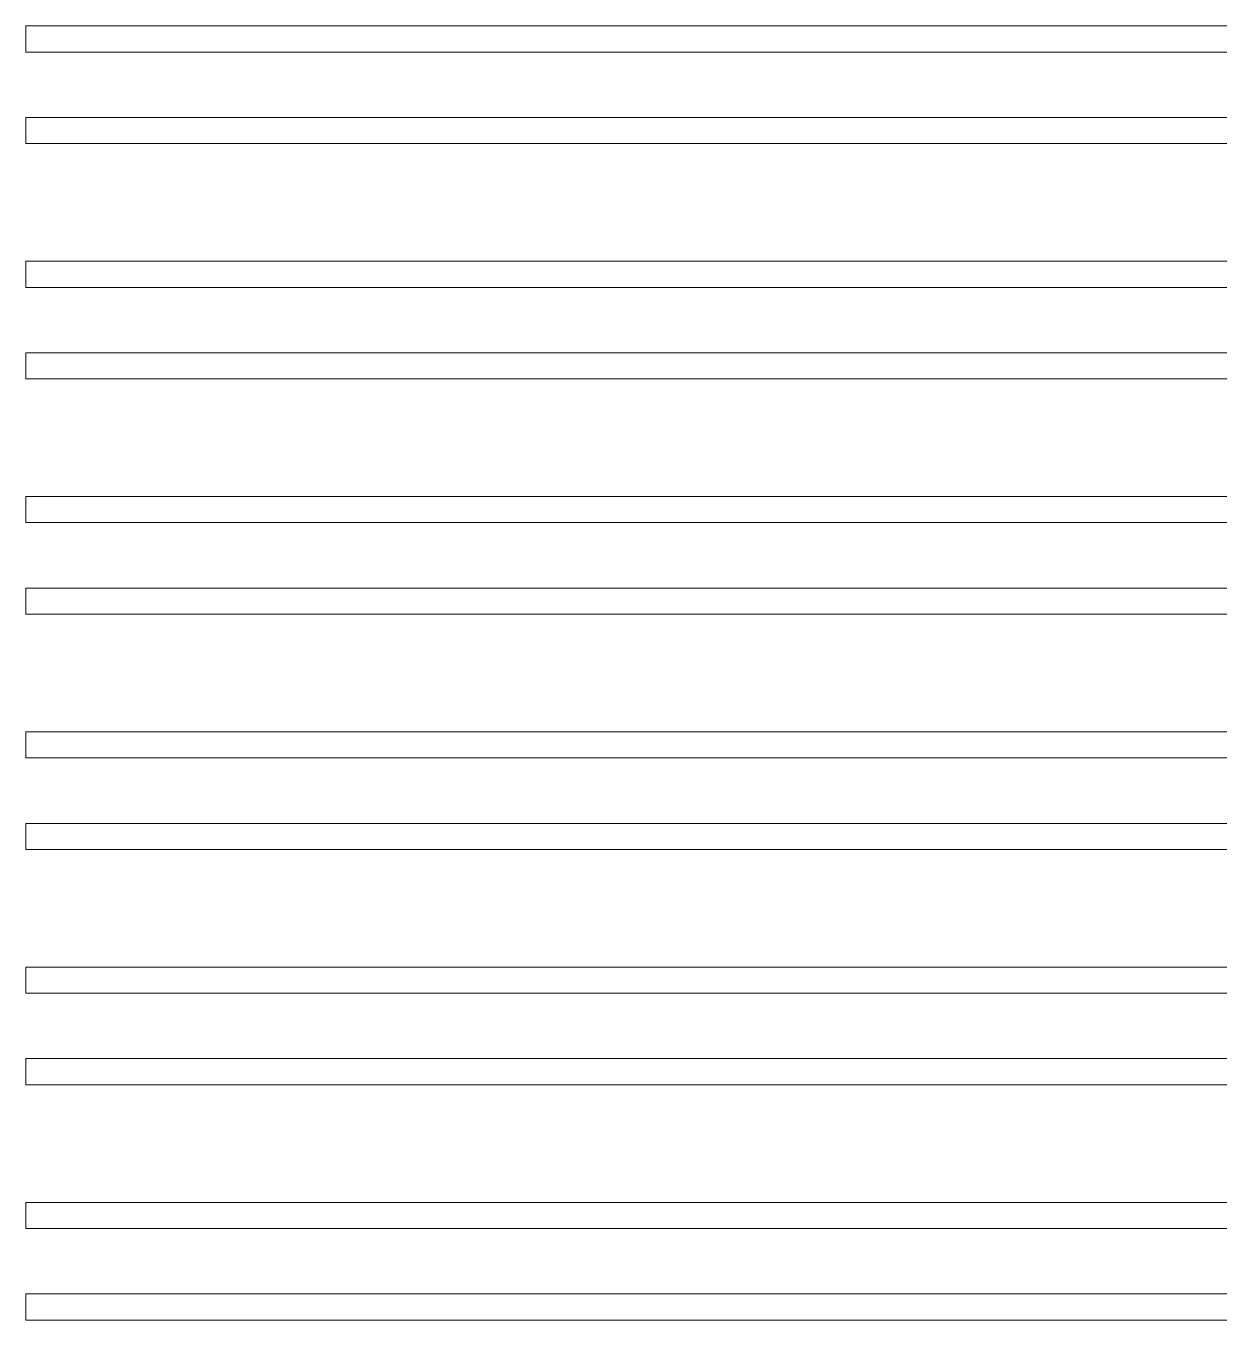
# Model space of a CAD drawing. Extents: x 1000 to 49000, y 2919 to 77300.
# Drawn here: x 31910 to 32823, y 69915 to 70905 of the extents above; entities that cross this region are included whole.
import ezdxf

# ---------------------------------------------------------------- set-up
doc = ezdxf.new("R2010")
doc.units = 13
doc.layers.add('Inner', color=4, linetype='Continuous', lineweight=0, true_color=0x00ffff)

msp = doc.modelspace()

# ---------------------------------------------------------------- linework, layer by layer
at = {"layer": 'Inner'}
for points in [[(33420, 70885), (33420, 70905), (31910, 70905), (31910, 70885), (33420, 70885)], [(33420, 70835), (33420, 70815), (31910, 70815), (31910, 70835), (33420, 70835)], [(33420, 70705), (33420, 70725), (31910, 70725), (31910, 70705), (33420, 70705)], [(33420, 70655), (33420, 70635), (31910, 70635), (31910, 70655), (33420, 70655)], [(33420, 70525), (33420, 70545), (31910, 70545), (31910, 70525), (33420, 70525)], [(33420, 70475), (33420, 70455), (31910, 70455), (31910, 70475), (33420, 70475)], [(33420, 70345), (33420, 70365), (31910, 70365), (31910, 70345), (33420, 70345)], [(33420, 70295), (33420, 70275), (31910, 70275), (31910, 70295), (33420, 70295)], [(33420, 70165), (33420, 70185), (31910, 70185), (31910, 70165), (33420, 70165)], [(33420, 70115), (33420, 70095), (31910, 70095), (31910, 70115), (33420, 70115)], [(33420, 69985), (33420, 70005), (31910, 70005), (31910, 69985), (33420, 69985)], [(33420, 69935), (33420, 69915), (31910, 69915), (31910, 69935), (33420, 69935)]]:
    msp.add_lwpolyline(points, dxfattribs=at)

doc.saveas('drawing.dxf')
